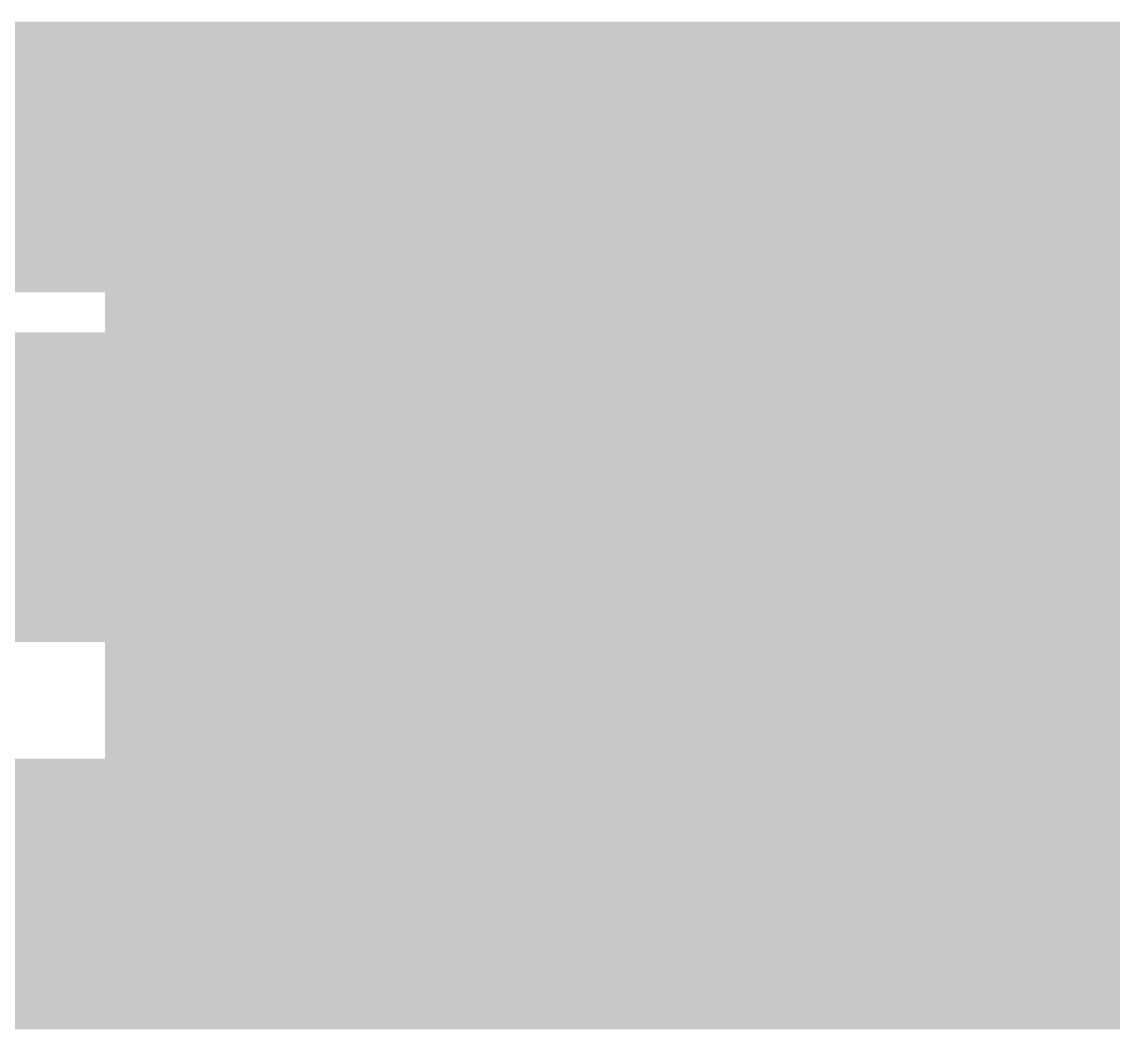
# Model space of a CAD drawing. Extents: x 0.1 to 11.6, y 0.3 to 16.2.
# Drawn here: x 7.36311 to 7.41002, y 9.19835 to 9.24165 of the extents above; entities that cross this region are included whole.
import ezdxf

# ---------------------------------------------------------------- set-up
doc = ezdxf.new("R2010")
doc.units = 0
doc.header["$MEASUREMENT"] = 0

msp = doc.modelspace()

# ---------------------------------------------------------------- linework, layer by layer
at = {"color": 0}
for points, const_width in [([(7.47168, 9.23665), (7.40001, 9.23665), (7.39833, 9.23665), (7.39665, 9.23665), (7.33333, 9.23665), (7.33333, 9.23503), (7.33333, 9.23335), (7.33333, 9.22999), (7.33333, 9.22835), (7.33333, 9.22499), (7.33333, 9.22331), (7.39665, 9.22331)], 0.01), ([(7.33333, 9.23665), (7.39665, 9.23665), (7.39833, 9.23665), (7.40001, 9.23665)], 0.01), ([(7.37169, 9.22168), (7.37169, 9.22499), (7.37169, 9.22999), (7.37169, 9.23167), (7.37169, 9.23335), (7.37001, 9.23167), (7.37001, 9.22999), (7.37001, 9.22499), (7.37001, 9.22)], 0.006667), ([(7.37332, 9.20665), (7.37332, 9.20833), (7.37332, 9.21164), (7.37332, 9.215), (7.37332, 9.22), (7.37332, 9.22499), (7.37332, 9.22999), (7.37332, 9.23167), (7.37332, 9.23335), (7.375, 9.23167), (7.375, 9.22999), (7.375, 9.22499), (7.375, 9.22168)], 0.006667), ([(7.37999, 9.22168), (7.37999, 9.22499), (7.37999, 9.22999), (7.37999, 9.23167), (7.37831, 9.23335), (7.37831, 9.23167), (7.37831, 9.22999), (7.37831, 9.22499), (7.37831, 9.22), (7.37831, 9.215), (7.37668, 9.21164), (7.37668, 9.20833), (7.37668, 9.20665), (7.37668, 9.20833), (7.37668, 9.21164), (7.37668, 9.215), (7.37668, 9.21832)], 0.006667), ([(7.38336, 9.20665), (7.38336, 9.20833), (7.38336, 9.21164), (7.38167, 9.215), (7.38167, 9.22), (7.38167, 9.22499), (7.38167, 9.22999), (7.38167, 9.23167), (7.38167, 9.23335), (7.37999, 9.23167), (7.37999, 9.22999), (7.37999, 9.22499), (7.37999, 9.22), (7.37999, 9.215), (7.37999, 9.21164), (7.37999, 9.20833), (7.37831, 9.20665), (7.37831, 9.20833), (7.37831, 9.21164), (7.37831, 9.215), (7.37831, 9.22), (7.37831, 9.22499), (7.37668, 9.22999), (7.37668, 9.23167), (7.37668, 9.23335)], 0.006667), ([(7.38336, 9.20665), (7.38167, 9.20665), (7.38336, 9.20833), (7.38336, 9.21164), (7.38336, 9.215), (7.38336, 9.22), (7.38336, 9.22499), (7.38336, 9.22999), (7.38336, 9.23167), (7.38499, 9.23335), (7.38499, 9.23167), (7.38499, 9.22999), (7.38499, 9.22499), (7.38499, 9.22), (7.38499, 9.215), (7.38499, 9.21164), (7.38667, 9.20833), (7.38667, 9.20665)], 0.006667), ([(7.37999, 9.21832), (7.37999, 9.215), (7.37999, 9.21164), (7.37999, 9.20833), (7.37999, 9.20665), (7.37999, 9.20833), (7.37999, 9.21164), (7.38167, 9.215), (7.38167, 9.22), (7.38167, 9.22499), (7.38167, 9.22999), (7.38167, 9.23167), (7.38167, 9.23335), (7.38336, 9.23167), (7.38336, 9.22999), (7.38336, 9.22499), (7.38336, 9.22168)], 0.006667), ([(7.39165, 9.21832), (7.39165, 9.215), (7.39165, 9.21164), (7.39165, 9.20833), (7.39165, 9.20665), (7.39333, 9.20833), (7.39333, 9.21164), (7.39333, 9.215), (7.39333, 9.22), (7.39333, 9.22499), (7.39333, 9.22999), (7.39333, 9.23167), (7.39501, 9.23335), (7.39501, 9.23167), (7.39501, 9.22999), (7.39501, 9.22499), (7.39501, 9.22168)], 0.006667), ([(7.41336, 9.215), (7.41168, 9.22), (7.41168, 9.22499), (7.41168, 9.22999), (7.41168, 9.23167), (7.41168, 9.23335), (7.41168, 9.23167), (7.41168, 9.22999), (7.41, 9.22499), (7.41, 9.22), (7.41, 9.215), (7.41, 9.21164), (7.41, 9.20833), (7.41, 9.20665), (7.40831, 9.20833), (7.40831, 9.21164), (7.40831, 9.215), (7.40831, 9.22), (7.40831, 9.22499), (7.40831, 9.22999), (7.40831, 9.23167), (7.40668, 9.23335), (7.40668, 9.23167), (7.40668, 9.22999), (7.40668, 9.22499), (7.40668, 9.22), (7.40668, 9.215), (7.40668, 9.21164), (7.405, 9.20833), (7.405, 9.20665), (7.405, 9.20833), (7.405, 9.21164), (7.405, 9.215), (7.405, 9.22), (7.40332, 9.22499), (7.40332, 9.22999), (7.40332, 9.23167), (7.40332, 9.23335), (7.40332, 9.23167), (7.40332, 9.22999), (7.40332, 9.22499), (7.40169, 9.22), (7.40169, 9.215), (7.40169, 9.21164), (7.40169, 9.20833), (7.40169, 9.20665), (7.40169, 9.20833), (7.40001, 9.21164), (7.40001, 9.215), (7.40001, 9.22), (7.40001, 9.22499), (7.40001, 9.22999), (7.40001, 9.23167), (7.40001, 9.23335), (7.39833, 9.23167), (7.39833, 9.22999), (7.39833, 9.22499), (7.39833, 9.22), (7.39833, 9.215), (7.39833, 9.21164), (7.39833, 9.20833), (7.39665, 9.20665), (7.39665, 9.20833), (7.39665, 9.21164), (7.39665, 9.215), (7.39665, 9.21832)], 0.006667), ([(7.40001, 9.21832), (7.40001, 9.215), (7.40001, 9.21164), (7.40001, 9.20833), (7.40001, 9.20665), (7.40001, 9.20833), (7.40169, 9.21164), (7.40169, 9.215), (7.40169, 9.22), (7.40169, 9.22499), (7.40169, 9.22999), (7.40169, 9.23167), (7.40332, 9.23335), (7.40332, 9.23167), (7.40332, 9.22999), (7.40332, 9.22499), (7.40332, 9.22), (7.40332, 9.215), (7.40332, 9.21164), (7.405, 9.20833), (7.405, 9.20665), (7.405, 9.20833), (7.405, 9.21164), (7.405, 9.215), (7.405, 9.22), (7.405, 9.22499), (7.40668, 9.22999), (7.40668, 9.23167), (7.40668, 9.23335), (7.40668, 9.23167), (7.40668, 9.22999), (7.40668, 9.22499), (7.40831, 9.22), (7.40831, 9.215), (7.40831, 9.21164), (7.40831, 9.20833), (7.40831, 9.20665), (7.40831, 9.20833), (7.40831, 9.21164), (7.41, 9.215), (7.41, 9.22), (7.41, 9.22499), (7.41, 9.22999), (7.41, 9.23167), (7.41, 9.23335), (7.41168, 9.23167), (7.41168, 9.22999), (7.41168, 9.22499), (7.41168, 9.22), (7.41168, 9.215), (7.41168, 9.21164), (7.41168, 9.20833), (7.41336, 9.20665)], 0.006667), ([(7.40001, 9.23665), (7.40001, 9.23503)], 0.006667), ([(7.39833, 9.23503), (7.33501, 9.23503)], 0.006667), ([(7.33501, 9.23503), (7.39833, 9.23503), (7.40001, 9.23503)], 0.006667), ([(7.40001, 9.23503), (7.39833, 9.23503)], 0.006667), ([(7.40001, 9.23503), (7.40169, 9.23503)], 0.006667), ([(7.48167, 9.23503), (7.40001, 9.23503)], 0.006667), ([(7.37169, 9.23335), (7.33501, 9.23335)], 0.006667), ([(7.375, 9.20665), (7.37332, 9.20665), (7.375, 9.20833), (7.375, 9.21164), (7.375, 9.215), (7.375, 9.22), (7.375, 9.22499), (7.375, 9.22999), (7.37668, 9.23167), (7.37668, 9.23335), (7.37668, 9.23167), (7.37668, 9.22999), (7.37668, 9.22499), (7.37668, 9.22), (7.37668, 9.215), (7.37831, 9.21164), (7.37831, 9.20833), (7.37831, 9.20665)], 0.006667), ([(7.37668, 9.22168), (7.375, 9.22499), (7.375, 9.22999), (7.375, 9.23167), (7.375, 9.23335), (7.375, 9.23167), (7.375, 9.22999), (7.375, 9.22499), (7.37332, 9.22), (7.37332, 9.215), (7.37332, 9.21164), (7.37332, 9.20833), (7.37332, 9.20665), (7.37332, 9.20833), (7.37169, 9.21164), (7.37169, 9.215), (7.37169, 9.21832)], 0.006667), ([(7.37332, 9.23335), (7.37332, 9.23167), (7.37169, 9.22999)], 0.006667), ([(7.37332, 9.22999), (7.37169, 9.23167), (7.37169, 9.23335)], 0.006667), ([(7.37332, 9.23335), (7.37169, 9.23335)], 0.006667), ([(7.37668, 9.23167), (7.37668, 9.22999), (7.37668, 9.22499), (7.37668, 9.22), (7.375, 9.215), (7.375, 9.21164), (7.375, 9.20833), (7.375, 9.20665), (7.375, 9.20833), (7.375, 9.21164), (7.375, 9.215), (7.37332, 9.22), (7.37332, 9.22499), (7.37332, 9.22999), (7.37332, 9.23167), (7.37332, 9.23335)], 0.006667), ([(7.375, 9.23335), (7.37332, 9.23335)], 0.006667), ([(7.375, 9.22999), (7.37332, 9.23167), (7.37332, 9.23335)], 0.006667), ([(7.375, 9.21832), (7.375, 9.215), (7.375, 9.21164), (7.37668, 9.20833), (7.37668, 9.20665), (7.37668, 9.20833), (7.37668, 9.21164), (7.37668, 9.215), (7.37668, 9.22), (7.37668, 9.22499), (7.37831, 9.22999), (7.37831, 9.23167), (7.37831, 9.23335), (7.37831, 9.23167), (7.37831, 9.22999), (7.37831, 9.22499), (7.37831, 9.22168)], 0.006667), ([(7.37668, 9.22999), (7.37668, 9.23167), (7.375, 9.23335)], 0.006667), ([(7.37668, 9.23335), (7.375, 9.23167), (7.375, 9.22999)], 0.006667), ([(7.37831, 9.23335), (7.37668, 9.23167), (7.37668, 9.22999)], 0.006667), ([(7.37668, 9.23335), (7.37831, 9.23335)], 0.006667), ([(7.37831, 9.22999), (7.37831, 9.23167), (7.37668, 9.23335)], 0.006667), ([(7.37999, 9.22999), (7.37999, 9.23167), (7.37831, 9.23335)], 0.006667), ([(7.37831, 9.23335), (7.37999, 9.23335)], 0.006667), ([(7.37999, 9.23335), (7.37999, 9.23167), (7.37831, 9.22999)], 0.006667), ([(7.38336, 9.22168), (7.38336, 9.22499), (7.38336, 9.22999), (7.38336, 9.23167), (7.38336, 9.23335), (7.38336, 9.23167), (7.38336, 9.22999), (7.38167, 9.22499), (7.38167, 9.22), (7.38167, 9.215), (7.38167, 9.21164), (7.38167, 9.20833), (7.38167, 9.20665), (7.37999, 9.20833), (7.37999, 9.21164), (7.37999, 9.215), (7.37999, 9.21832)], 0.006667), ([(7.37999, 9.23335), (7.37999, 9.23167), (7.37999, 9.22999), (7.38167, 9.22499), (7.38167, 9.22), (7.38167, 9.215), (7.38167, 9.21164), (7.38167, 9.20833), (7.38167, 9.20665)], 0.006667), ([(7.38167, 9.23335), (7.38167, 9.23167), (7.37999, 9.22999)], 0.006667), ([(7.38167, 9.23335), (7.37999, 9.23335)], 0.006667), ([(7.38336, 9.23335), (7.38167, 9.23335)], 0.006667), ([(7.38336, 9.22999), (7.38167, 9.23167), (7.38167, 9.23335)], 0.006667), ([(7.38336, 9.21832), (7.38336, 9.215), (7.38336, 9.21164), (7.38336, 9.20833), (7.38499, 9.20665), (7.38499, 9.20833), (7.38499, 9.21164), (7.38499, 9.215), (7.38499, 9.22), (7.38499, 9.22499), (7.38499, 9.22999), (7.38667, 9.23167), (7.38667, 9.23335), (7.38667, 9.23167), (7.38667, 9.22999), (7.38667, 9.22499), (7.38667, 9.22168)], 0.006667), ([(7.38835, 9.22168), (7.38835, 9.22499), (7.38835, 9.22999), (7.38667, 9.23167), (7.38667, 9.23335), (7.38667, 9.23167), (7.38667, 9.22999), (7.38667, 9.22499), (7.38667, 9.22), (7.38667, 9.215), (7.38499, 9.21164), (7.38499, 9.20833), (7.38499, 9.20665), (7.38499, 9.20833), (7.38499, 9.21164), (7.38499, 9.215), (7.38336, 9.21832)], 0.006667), ([(7.38667, 9.20665), (7.38667, 9.20833), (7.38667, 9.21164), (7.38667, 9.215), (7.38667, 9.22), (7.38667, 9.22499), (7.38499, 9.22999), (7.38499, 9.23167), (7.38499, 9.23335), (7.38499, 9.23167), (7.38499, 9.22999), (7.38499, 9.22499), (7.38336, 9.22), (7.38336, 9.215), (7.38336, 9.21164), (7.38336, 9.20833)], 0.006667), ([(7.38499, 9.22999), (7.38336, 9.23167), (7.38336, 9.23335)], 0.006667), ([(7.38336, 9.23335), (7.38336, 9.23167), (7.38336, 9.22999)], 0.006667), ([(7.38667, 9.23335), (7.38499, 9.23167), (7.38499, 9.22999)], 0.006667), ([(7.38499, 9.23335), (7.38667, 9.23335)], 0.006667), ([(7.38667, 9.22999), (7.38667, 9.23167), (7.38499, 9.23335)], 0.006667), ([(7.38667, 9.21832), (7.38835, 9.215), (7.38835, 9.21164), (7.38835, 9.20833), (7.38835, 9.20665), (7.38835, 9.20833), (7.38835, 9.21164), (7.38835, 9.215), (7.38997, 9.22), (7.38997, 9.22499), (7.38997, 9.22999), (7.38997, 9.23167), (7.38997, 9.23335), (7.38997, 9.23167), (7.39165, 9.22999), (7.39165, 9.22499), (7.39165, 9.22168)], 0.006667), ([(7.38667, 9.20665), (7.38667, 9.20833), (7.38667, 9.21164), (7.38667, 9.215), (7.38667, 9.22), (7.38835, 9.22499), (7.38835, 9.22999), (7.38835, 9.23167), (7.38835, 9.23335), (7.38835, 9.23167), (7.38835, 9.22999), (7.38835, 9.22499), (7.38997, 9.22), (7.38997, 9.215), (7.38997, 9.21164), (7.38997, 9.20833), (7.38997, 9.20665), (7.38997, 9.20833), (7.39165, 9.21164), (7.39165, 9.215), (7.39165, 9.22), (7.39165, 9.22499), (7.39165, 9.22999), (7.39165, 9.23167)], 0.006667), ([(7.38835, 9.22999), (7.38835, 9.23167), (7.38667, 9.23335)], 0.006667), ([(7.38667, 9.23335), (7.38835, 9.23335)], 0.006667), ([(7.38835, 9.23335), (7.38667, 9.23167), (7.38667, 9.22999)], 0.006667), ([(7.39165, 9.22168), (7.39165, 9.22499), (7.39165, 9.22999), (7.39165, 9.23167), (7.39165, 9.23335), (7.39165, 9.23167), (7.38997, 9.23167), (7.38997, 9.22999), (7.38997, 9.22499), (7.38997, 9.22), (7.38997, 9.215), (7.38997, 9.21164), (7.38997, 9.20833), (7.38835, 9.20665), (7.38835, 9.20833), (7.38835, 9.21164), (7.38835, 9.215), (7.38835, 9.21832)], 0.006667), ([(7.39501, 9.20665), (7.39501, 9.20833), (7.39501, 9.21164), (7.39501, 9.215), (7.39501, 9.22), (7.39333, 9.22499), (7.39333, 9.22999), (7.39333, 9.23167), (7.39333, 9.23335), (7.39333, 9.23167), (7.39333, 9.22999), (7.39165, 9.22499), (7.39165, 9.22), (7.39165, 9.215), (7.39165, 9.21164), (7.39165, 9.20833), (7.39165, 9.20665), (7.39165, 9.20833), (7.38997, 9.20833), (7.38997, 9.21164), (7.38997, 9.215), (7.38997, 9.22), (7.38997, 9.22499), (7.38997, 9.22999), (7.38997, 9.23167), (7.38835, 9.23335)], 0.006667), ([(7.38997, 9.23335), (7.38997, 9.23167), (7.38835, 9.22999)], 0.006667), ([(7.38835, 9.23335), (7.38997, 9.23335)], 0.006667), ([(7.38997, 9.22999), (7.38997, 9.23167), (7.38835, 9.23335)], 0.006667), ([(7.39165, 9.23335), (7.38997, 9.23335)], 0.006667), ([(7.39165, 9.23335), (7.39165, 9.23167), (7.38997, 9.22999)], 0.006667), ([(7.39665, 9.22168), (7.39665, 9.22499), (7.39501, 9.22999), (7.39501, 9.23167), (7.39501, 9.23335), (7.39501, 9.23167), (7.39501, 9.22999), (7.39501, 9.22499), (7.39501, 9.22), (7.39333, 9.215), (7.39333, 9.21164), (7.39333, 9.20833), (7.39333, 9.20665), (7.39333, 9.20833), (7.39333, 9.21164), (7.39165, 9.215), (7.39165, 9.21832)], 0.006667), ([(7.39165, 9.23335), (7.39333, 9.23167), (7.39333, 9.22999), (7.39333, 9.22499), (7.39333, 9.22), (7.39333, 9.215), (7.39333, 9.21164), (7.39333, 9.20833), (7.39501, 9.20665)], 0.006667), ([(7.39333, 9.22999), (7.39165, 9.23167), (7.39165, 9.23335)], 0.006667), ([(7.39333, 9.23335), (7.39165, 9.23335)], 0.006667), ([(7.39501, 9.23335), (7.39333, 9.23167), (7.39333, 9.22999)], 0.006667), ([(7.39501, 9.22999), (7.39333, 9.23167), (7.39333, 9.23335)], 0.006667), ([(7.39501, 9.21832), (7.39501, 9.215), (7.39665, 9.21164), (7.39665, 9.20833), (7.39665, 9.20665), (7.39665, 9.20833), (7.39665, 9.21164), (7.39665, 9.215), (7.39665, 9.22), (7.39833, 9.22499), (7.39833, 9.22999), (7.39833, 9.23167), (7.39833, 9.23335), (7.39833, 9.23167), (7.39833, 9.22999), (7.40001, 9.22499), (7.40001, 9.22168)], 0.006667), ([(7.39665, 9.22999), (7.39665, 9.23167), (7.39501, 9.23335)], 0.006667), ([(7.39501, 9.23335), (7.39665, 9.23335)], 0.006667), ([(7.39665, 9.23335), (7.39501, 9.23167), (7.39501, 9.22999)], 0.006667), ([(7.40169, 9.23167), (7.40001, 9.22999), (7.40001, 9.22499), (7.40001, 9.22), (7.40001, 9.215), (7.40001, 9.21164), (7.40001, 9.20833), (7.40001, 9.20665), (7.39833, 9.20833), (7.39833, 9.21164), (7.39833, 9.215), (7.39833, 9.22), (7.39833, 9.22499), (7.39833, 9.22999), (7.39833, 9.23167), (7.39665, 9.23335)], 0.006667), ([(7.39665, 9.23335), (7.39665, 9.23167), (7.39665, 9.22999), (7.39665, 9.22499), (7.39665, 9.22), (7.39833, 9.215), (7.39833, 9.21164), (7.39833, 9.20833), (7.39833, 9.20665)], 0.006667), ([(7.39833, 9.23335), (7.39833, 9.23167), (7.39665, 9.22999)], 0.006667), ([(7.39665, 9.23335), (7.39833, 9.23335)], 0.006667), ([(7.39833, 9.22999), (7.39833, 9.23167), (7.39665, 9.23335)], 0.006667), ([(7.40001, 9.23335), (7.39833, 9.23335)], 0.006667), ([(7.40001, 9.23335), (7.40001, 9.23167), (7.39833, 9.22999)], 0.006667), ([(7.40001, 9.23335), (7.40001, 9.23167), (7.40169, 9.22999), (7.40169, 9.22499), (7.40169, 9.22), (7.40169, 9.215), (7.40169, 9.21164), (7.40169, 9.20833), (7.40332, 9.20665), (7.40332, 9.20833), (7.40332, 9.21164), (7.40332, 9.215), (7.40332, 9.22), (7.40332, 9.22499), (7.40332, 9.22999), (7.405, 9.23167), (7.405, 9.23335), (7.405, 9.23167), (7.405, 9.22999), (7.405, 9.22499), (7.405, 9.22), (7.405, 9.215), (7.40668, 9.21164), (7.40668, 9.20833), (7.40668, 9.20665), (7.40668, 9.20833), (7.40668, 9.21164), (7.40668, 9.215), (7.40831, 9.22), (7.40831, 9.22499), (7.40831, 9.22999), (7.40831, 9.23167), (7.40831, 9.23335), (7.40831, 9.23167), (7.40831, 9.22999), (7.41, 9.22499), (7.41, 9.22), (7.41, 9.215), (7.41, 9.21164), (7.41, 9.20833), (7.41, 9.20665)], 0.006667), ([(7.40169, 9.23335), (7.40169, 9.23167), (7.40001, 9.22999)], 0.006667), ([(7.40169, 9.22999), (7.40001, 9.23167), (7.40001, 9.23335)], 0.006667), ([(7.40169, 9.23335), (7.40001, 9.23335)], 0.006667), ([(7.405, 9.23167), (7.405, 9.22999), (7.405, 9.22499), (7.405, 9.22), (7.40332, 9.215), (7.40332, 9.21164), (7.40332, 9.20833), (7.40332, 9.20665), (7.40332, 9.20833), (7.40332, 9.21164), (7.40332, 9.215), (7.40169, 9.22), (7.40169, 9.22499), (7.40169, 9.22999), (7.40169, 9.23167), (7.40169, 9.23335)], 0.006667), ([(7.40332, 9.22999), (7.40169, 9.23167), (7.40169, 9.23335)], 0.006667), ([(7.405, 9.22999), (7.405, 9.23167), (7.40332, 9.23335)], 0.006667), ([(7.40332, 9.23335), (7.405, 9.23335)], 0.006667), ([(7.405, 9.23335), (7.40332, 9.23167), (7.40332, 9.22999)], 0.006667), ([(7.40668, 9.20665), (7.40668, 9.20833), (7.40668, 9.21164), (7.40668, 9.215), (7.40668, 9.22), (7.40668, 9.22499), (7.40668, 9.22999), (7.405, 9.23167), (7.405, 9.23335)], 0.006667), ([(7.40668, 9.23335), (7.405, 9.23167), (7.405, 9.22999)], 0.006667), ([(7.405, 9.23335), (7.40668, 9.23335)], 0.006667), ([(7.40668, 9.22999), (7.40668, 9.23167), (7.405, 9.23335)], 0.006667), ([(7.40831, 9.22999), (7.40831, 9.23167), (7.40668, 9.23335)], 0.006667), ([(7.40668, 9.23335), (7.40831, 9.23335)], 0.006667), ([(7.40831, 9.23335), (7.40831, 9.23167), (7.40668, 9.22999)], 0.006667), ([(7.41, 9.23335), (7.41, 9.23167), (7.40831, 9.22999)], 0.006667), ([(7.41, 9.23335), (7.40831, 9.23335)], 0.006667), ([(7.41168, 9.20665), (7.41168, 9.20833), (7.41168, 9.21164), (7.41, 9.215), (7.41, 9.22), (7.41, 9.22499), (7.41, 9.22999), (7.41, 9.23167), (7.41, 9.23335)], 0.006667), ([(7.41168, 9.23335), (7.41, 9.23335)], 0.006667), ([(7.41168, 9.22999), (7.41, 9.23167), (7.41, 9.23335)], 0.006667), ([(7.41336, 9.22999), (7.41168, 9.23167), (7.41168, 9.23335)], 0.006667), ([(7.41336, 9.23335), (7.41168, 9.23167), (7.41168, 9.22999)], 0.006667), ([(7.37332, 9.23167), (7.37169, 9.22999), (7.37169, 9.22499), (7.37169, 9.22), (7.37169, 9.215), (7.37169, 9.21164), (7.37169, 9.20833), (7.37169, 9.20665), (7.37001, 9.20833), (7.37001, 9.21164), (7.37001, 9.215), (7.37001, 9.22)], 0.006667), ([(7.37831, 9.20665), (7.37831, 9.20833), (7.37831, 9.21164), (7.37831, 9.215), (7.37999, 9.22), (7.37999, 9.22499), (7.37999, 9.22999), (7.37999, 9.23167)], 0.006667), ([(7.38835, 9.23167), (7.38835, 9.22999), (7.38835, 9.22499), (7.38835, 9.22), (7.38835, 9.215), (7.38835, 9.21164), (7.38667, 9.20833)], 0.006667), ([(7.39665, 9.23167), (7.39665, 9.22999), (7.39665, 9.22499), (7.39665, 9.22), (7.39665, 9.215), (7.39501, 9.21164), (7.39501, 9.20833)], 0.006667), ([(7.39501, 9.20665), (7.39501, 9.20833), (7.39501, 9.21164), (7.39501, 9.215), (7.39501, 9.22), (7.39501, 9.22499), (7.39665, 9.22999), (7.39665, 9.23167)], 0.006667), ([(7.40001, 9.20665), (7.39833, 9.20665), (7.39833, 9.20833), (7.39833, 9.21164), (7.40001, 9.215), (7.40001, 9.22), (7.40001, 9.22499), (7.40001, 9.22999), (7.40001, 9.23167)], 0.006667), ([(7.41168, 9.20665), (7.41, 9.20665), (7.41168, 9.20833), (7.41168, 9.21164), (7.41168, 9.215), (7.41168, 9.22), (7.41168, 9.22499), (7.41168, 9.22999), (7.41168, 9.23167)], 0.006667), ([(7.41, 9.23167), (7.40831, 9.22999), (7.40831, 9.22499), (7.40831, 9.22), (7.40831, 9.215), (7.40831, 9.21164), (7.40831, 9.20833)], 0.006667), ([(7.41336, 9.23167), (7.41336, 9.22999), (7.41336, 9.22499), (7.41168, 9.22), (7.41168, 9.215), (7.41168, 9.21164), (7.41168, 9.20833)], 0.006667), ([(7.37332, 9.22999), (7.37169, 9.22999)], 0.006667), ([(7.37332, 9.22168), (7.37332, 9.22331), (7.37332, 9.22667), (7.37332, 9.22835), (7.37332, 9.22999)], 0.006667), ([(7.375, 9.22999), (7.375, 9.22835), (7.37332, 9.22667), (7.37332, 9.22331), (7.37332, 9.22), (7.37332, 9.21669), (7.37332, 9.21332), (7.37332, 9.21164), (7.37332, 9.21001)], 0.006667), ([(7.37668, 9.21001), (7.37668, 9.21164), (7.37668, 9.21332), (7.375, 9.21669), (7.375, 9.22), (7.375, 9.22331), (7.375, 9.22667), (7.375, 9.22835), (7.375, 9.22999)], 0.006667), ([(7.37668, 9.22168), (7.37668, 9.22331), (7.37668, 9.22667), (7.37668, 9.22835), (7.37668, 9.22999)], 0.006667), ([(7.37668, 9.22999), (7.37831, 9.22999)], 0.006667), ([(7.37831, 9.22999), (7.37831, 9.22835), (7.37831, 9.22667), (7.37831, 9.22331), (7.37831, 9.22), (7.37668, 9.21669), (7.37668, 9.21332), (7.37668, 9.21164), (7.37668, 9.21001)], 0.006667), ([(7.37999, 9.21001), (7.37999, 9.21164), (7.37999, 9.21332), (7.37999, 9.21669), (7.37999, 9.22), (7.37999, 9.22331), (7.37831, 9.22667), (7.37831, 9.22835), (7.37831, 9.22999)], 0.006667), ([(7.38167, 9.22168), (7.38167, 9.22331), (7.38167, 9.22667), (7.38167, 9.22835), (7.37999, 9.22999)], 0.006667), ([(7.37999, 9.22999), (7.38167, 9.22999)], 0.006667), ([(7.38336, 9.22999), (7.38167, 9.22835), (7.38167, 9.22667), (7.38167, 9.22331), (7.38167, 9.22), (7.38167, 9.21669), (7.38167, 9.21332), (7.38167, 9.21164), (7.37999, 9.21001)], 0.006667), ([(7.38499, 9.21001), (7.38499, 9.21164), (7.38499, 9.21332), (7.38336, 9.21669), (7.38336, 9.22), (7.38336, 9.22331), (7.38336, 9.22667), (7.38336, 9.22835), (7.38336, 9.22999)], 0.006667), ([(7.38499, 9.22168), (7.38499, 9.22331), (7.38499, 9.22667), (7.38499, 9.22835), (7.38499, 9.22999)], 0.006667), ([(7.38499, 9.22999), (7.38667, 9.22999)], 0.006667), ([(7.38667, 9.22999), (7.38667, 9.22835), (7.38667, 9.22667), (7.38667, 9.22331), (7.38499, 9.22), (7.38499, 9.21669), (7.38499, 9.21332), (7.38499, 9.21164), (7.38499, 9.21001)], 0.006667), ([(7.38835, 9.21001), (7.38835, 9.21164), (7.38835, 9.21332), (7.38835, 9.21669), (7.38835, 9.22), (7.38667, 9.22331), (7.38667, 9.22667), (7.38667, 9.22835), (7.38667, 9.22999)], 0.006667), ([(7.38997, 9.22168), (7.38997, 9.22331), (7.38997, 9.22667), (7.38835, 9.22835), (7.38835, 9.22999)], 0.006667), ([(7.38835, 9.22999), (7.38997, 9.22999)], 0.006667), ([(7.38997, 9.22999), (7.38997, 9.22835), (7.38997, 9.22667), (7.38997, 9.22331), (7.38997, 9.22), (7.38997, 9.21669), (7.38997, 9.21332), (7.38835, 9.21164), (7.38835, 9.21001)], 0.006667), ([(7.39333, 9.21001), (7.39333, 9.21164), (7.39165, 9.21332), (7.39165, 9.21669), (7.39165, 9.22), (7.39165, 9.22331), (7.39165, 9.22667), (7.39165, 9.22835), (7.38997, 9.22999)], 0.006667), ([(7.39333, 9.22168), (7.39333, 9.22331), (7.39333, 9.22667), (7.39333, 9.22835), (7.39333, 9.22999)], 0.006667), ([(7.39333, 9.22999), (7.39501, 9.22999)], 0.006667), ([(7.39501, 9.22999), (7.39501, 9.22835), (7.39501, 9.22667), (7.39333, 9.22331), (7.39333, 9.22), (7.39333, 9.21669), (7.39333, 9.21332), (7.39333, 9.21164), (7.39333, 9.21001)], 0.006667), ([(7.39665, 9.21001), (7.39665, 9.21164), (7.39665, 9.21332), (7.39665, 9.21669), (7.39665, 9.22), (7.39501, 9.22331), (7.39501, 9.22667), (7.39501, 9.22835), (7.39501, 9.22999)], 0.006667), ([(7.39833, 9.22168), (7.39833, 9.22331), (7.39665, 9.22667), (7.39665, 9.22835), (7.39665, 9.22999)], 0.006667), ([(7.39665, 9.22999), (7.39833, 9.22999)], 0.006667), ([(7.39833, 9.22999), (7.39833, 9.22835), (7.39833, 9.22667), (7.39833, 9.22331), (7.39833, 9.22), (7.39833, 9.21669), (7.39665, 9.21332), (7.39665, 9.21164), (7.39665, 9.21001)], 0.006667), ([(7.40169, 9.21001), (7.40001, 9.21164), (7.40001, 9.21332), (7.40001, 9.21669), (7.40001, 9.22), (7.40001, 9.22331), (7.40001, 9.22667), (7.39833, 9.22835), (7.39833, 9.22999)], 0.006667), ([(7.40332, 9.21001), (7.40332, 9.21164), (7.40169, 9.21332), (7.40169, 9.21669), (7.40169, 9.22), (7.40169, 9.22331), (7.40169, 9.22667), (7.40169, 9.22835), (7.40169, 9.22999)], 0.006667), ([(7.40169, 9.22999), (7.40332, 9.22999)], 0.006667), ([(7.40332, 9.22999), (7.40332, 9.22835), (7.40169, 9.22667), (7.40169, 9.22331), (7.40169, 9.22), (7.40169, 9.21669), (7.40169, 9.21332), (7.40169, 9.21164), (7.40169, 9.21001)], 0.006667), ([(7.405, 9.21001), (7.405, 9.21164), (7.405, 9.21332), (7.405, 9.21669), (7.40332, 9.22), (7.40332, 9.22331), (7.40332, 9.22667), (7.40332, 9.22835), (7.40332, 9.22999)], 0.006667), ([(7.40668, 9.21001), (7.40668, 9.21164), (7.40668, 9.21332), (7.40668, 9.21669), (7.40668, 9.22), (7.405, 9.22331), (7.405, 9.22667), (7.405, 9.22835), (7.405, 9.22999)], 0.006667), ([(7.405, 9.22999), (7.40668, 9.22999)], 0.006667), ([(7.40668, 9.22999), (7.40668, 9.22835), (7.40668, 9.22667), (7.40668, 9.22331), (7.40668, 9.22), (7.405, 9.21669), (7.405, 9.21332), (7.405, 9.21164), (7.405, 9.21001)], 0.006667), ([(7.40831, 9.21001), (7.40831, 9.21164), (7.40831, 9.21332), (7.40831, 9.21669), (7.40831, 9.22), (7.40831, 9.22331), (7.40831, 9.22667), (7.40668, 9.22835), (7.40668, 9.22999)], 0.006667), ([(7.41168, 9.21001), (7.41, 9.21164), (7.41, 9.21332), (7.41, 9.21669), (7.41, 9.22), (7.41, 9.22331), (7.41, 9.22667), (7.41, 9.22835), (7.40831, 9.22999)], 0.006667), ([(7.40831, 9.22999), (7.41, 9.22999)], 0.006667), ([(7.41168, 9.22999), (7.41, 9.22835), (7.41, 9.22667), (7.41, 9.22331), (7.41, 9.22), (7.41, 9.21669), (7.41, 9.21332), (7.41, 9.21164), (7.40831, 9.21001)], 0.006667), ([(7.41336, 9.21001), (7.41336, 9.21164), (7.41336, 9.21332), (7.41168, 9.21669), (7.41168, 9.22), (7.41168, 9.22331), (7.41168, 9.22667), (7.41168, 9.22835), (7.41168, 9.22999)], 0.006667), ([(7.39333, 9.22331), (7.39333, 9.22168), (7.39501, 9.22), (7.39501, 9.22168), (7.39501, 9.22331)], 0.01), ([(7.37169, 9.22835), (7.37169, 9.22667), (7.37169, 9.22331), (7.37169, 9.22)], 0.006667), ([(7.37668, 9.22835), (7.37668, 9.22667), (7.375, 9.22331), (7.375, 9.22), (7.375, 9.21669), (7.375, 9.21332), (7.375, 9.21164), (7.375, 9.21001)], 0.006667), ([(7.37999, 9.22835), (7.37999, 9.22667), (7.37999, 9.22331), (7.37999, 9.22), (7.37999, 9.21669), (7.37831, 9.21332), (7.37831, 9.21164), (7.37831, 9.21001)], 0.006667), ([(7.38499, 9.22835), (7.38499, 9.22667), (7.38336, 9.22331), (7.38336, 9.22), (7.38336, 9.21669), (7.38336, 9.21332), (7.38336, 9.21164), (7.38336, 9.21001)], 0.006667), ([(7.38835, 9.22835), (7.38835, 9.22667), (7.38835, 9.22331), (7.38835, 9.22), (7.38667, 9.21669), (7.38667, 9.21332), (7.38667, 9.21164), (7.38667, 9.21001)], 0.006667), ([(7.39333, 9.22835), (7.39165, 9.22667), (7.39165, 9.22331), (7.39165, 9.22), (7.39165, 9.21669), (7.39165, 9.21332), (7.39165, 9.21164), (7.38997, 9.21001)], 0.006667), ([(7.39665, 9.22835), (7.39665, 9.22667), (7.39665, 9.22331), (7.39665, 9.22), (7.39501, 9.21669), (7.39501, 9.21332), (7.39501, 9.21164), (7.39501, 9.21001)], 0.006667), ([(7.40001, 9.22835), (7.40001, 9.22667), (7.40001, 9.22331), (7.40001, 9.22), (7.40001, 9.21669), (7.40001, 9.21332), (7.39833, 9.21164), (7.39833, 9.21001)], 0.006667), ([(7.405, 9.22835), (7.405, 9.22667), (7.405, 9.22331), (7.40332, 9.22), (7.40332, 9.21669), (7.40332, 9.21332), (7.40332, 9.21164), (7.40332, 9.21001)], 0.006667), ([(7.40831, 9.22835), (7.40831, 9.22667), (7.40831, 9.22331), (7.40831, 9.22), (7.40831, 9.21669), (7.40668, 9.21332), (7.40668, 9.21164), (7.40668, 9.21001)], 0.006667), ([(7.41336, 9.22835), (7.41336, 9.22667), (7.41168, 9.22331), (7.41168, 9.22), (7.41168, 9.21669), (7.41168, 9.21332), (7.41168, 9.21164), (7.41168, 9.21001)], 0.006667), ([(7.39665, 9.22), (7.39665, 9.22168), (7.39665, 9.22331), (7.39833, 9.22331), (7.39833, 9.22168), (7.40001, 9.22168), (7.39833, 9.22), (7.39665, 9.22), (7.33333, 9.22), (7.33333, 9.21669), (7.33333, 9.21332), (7.33333, 9.21164), (7.33333, 9.21001), (7.33333, 9.20665), (7.33333, 9.20503), (7.33333, 9.20335), (7.39665, 9.20335), (7.39833, 9.20335), (7.40001, 9.20335), (7.47168, 9.20335)], 0.01), ([(7.37169, 9.22), (7.37169, 9.22168), (7.37169, 9.22331)], 0.01), ([(7.37332, 9.22331), (7.37332, 9.22168), (7.37332, 9.22)], 0.01), ([(7.37332, 9.22), (7.37332, 9.22168), (7.37332, 9.22331)], 0.01), ([(7.375, 9.22), (7.375, 9.22168), (7.375, 9.22331)], 0.01), ([(7.37668, 9.22), (7.37668, 9.22168), (7.37668, 9.22331)], 0.01), ([(7.37831, 9.22331), (7.37831, 9.22168), (7.37831, 9.22)], 0.01), ([(7.37999, 9.22), (7.37999, 9.22168), (7.37999, 9.22331)], 0.01), ([(7.38167, 9.22), (7.38167, 9.22168), (7.38167, 9.22331)], 0.01), ([(7.38499, 9.22), (7.38499, 9.22168), (7.38499, 9.22331)], 0.01), ([(7.38997, 9.22), (7.38835, 9.22168), (7.38835, 9.22331)], 0.01), ([(7.39333, 9.22), (7.39333, 9.22168), (7.39333, 9.22331)], 0.01), ([(7.39833, 9.22331), (7.39833, 9.22168), (7.39833, 9.22)], 0.01), ([(7.33501, 9.22168), (7.39833, 9.22168), (7.40001, 9.22168), (7.40001, 9.22)], 0.006667), ([(7.37001, 9.22), (7.37169, 9.22)], 0.006667), ([(7.37169, 9.22), (7.37332, 9.22)], 0.006667), ([(7.37169, 9.21001), (7.37169, 9.21164), (7.37169, 9.21332), (7.37169, 9.21669), (7.37169, 9.22)], 0.006667), ([(7.40001, 9.22), (7.40001, 9.21832), (7.39833, 9.21832)], 0.006667), ([(7.39833, 9.21832), (7.33501, 9.21832)], 0.006667), ([(7.375, 9.21001), (7.375, 9.21164), (7.37332, 9.21332), (7.37332, 9.21669), (7.37332, 9.21832)], 0.006667), ([(7.37831, 9.21001), (7.37831, 9.21164), (7.37831, 9.21332), (7.37831, 9.21669), (7.37831, 9.21832)], 0.006667), ([(7.38336, 9.21001), (7.38167, 9.21164), (7.38167, 9.21332), (7.38167, 9.21669), (7.38167, 9.21832)], 0.006667), ([(7.38667, 9.21001), (7.38667, 9.21164), (7.38667, 9.21332), (7.38667, 9.21669), (7.38499, 9.21832)], 0.006667), ([(7.38997, 9.21001), (7.38997, 9.21164), (7.38997, 9.21332), (7.38997, 9.21669), (7.38997, 9.21832)], 0.006667), ([(7.39501, 9.21001), (7.39501, 9.21164), (7.39501, 9.21332), (7.39333, 9.21669), (7.39333, 9.21832)], 0.006667), ([(7.39833, 9.21001), (7.39833, 9.21164), (7.39833, 9.21332), (7.39833, 9.21669), (7.39833, 9.21832)], 0.006667), ([(7.37169, 9.21001), (7.37332, 9.20833), (7.37332, 9.20665)], 0.006667), ([(7.37169, 9.20665), (7.37169, 9.20833), (7.37332, 9.21001)], 0.006667), ([(7.37332, 9.20665), (7.37332, 9.20833), (7.375, 9.21001)], 0.006667), ([(7.375, 9.21001), (7.375, 9.20833), (7.37668, 9.20665)], 0.006667), ([(7.375, 9.20665), (7.375, 9.20833), (7.37668, 9.21001)], 0.006667), ([(7.37668, 9.20665), (7.37831, 9.20833), (7.37831, 9.21001)], 0.006667), ([(7.37668, 9.21001), (7.37668, 9.20833), (7.37831, 9.20665)], 0.006667), ([(7.37831, 9.21001), (7.37999, 9.20833), (7.37999, 9.20665)], 0.006667), ([(7.37831, 9.20665), (7.37999, 9.20833), (7.37999, 9.21001)], 0.006667), ([(7.37999, 9.21001), (7.38167, 9.20833), (7.38167, 9.20665)], 0.006667), ([(7.38167, 9.20665), (7.38167, 9.20833), (7.38336, 9.21001)], 0.006667), ([(7.38336, 9.21001), (7.38336, 9.20833), (7.38336, 9.20665)], 0.006667), ([(7.38336, 9.20665), (7.38336, 9.20833), (7.38499, 9.21001)], 0.006667), ([(7.38499, 9.20665), (7.38667, 9.20833), (7.38667, 9.21001)], 0.006667), ([(7.38499, 9.21001), (7.38499, 9.20833), (7.38667, 9.20665)], 0.006667), ([(7.38667, 9.21001), (7.38667, 9.20833), (7.38835, 9.20665)], 0.006667), ([(7.38667, 9.20665), (7.38835, 9.20833), (7.38835, 9.21001)], 0.006667), ([(7.38835, 9.20665), (7.38997, 9.20833), (7.38997, 9.21001)], 0.006667), ([(7.38835, 9.21001), (7.38997, 9.20833), (7.38997, 9.20665)], 0.006667), ([(7.38997, 9.21001), (7.39165, 9.20833), (7.39165, 9.20665)], 0.006667), ([(7.39165, 9.20665), (7.39165, 9.20833), (7.39333, 9.21001)], 0.006667), ([(7.39333, 9.20665), (7.39333, 9.20833), (7.39501, 9.21001)], 0.006667), ([(7.39333, 9.21001), (7.39333, 9.20833), (7.39501, 9.20665)], 0.006667), ([(7.39501, 9.21001), (7.39501, 9.20833), (7.39665, 9.20665)], 0.006667), ([(7.39501, 9.20665), (7.39665, 9.20833), (7.39665, 9.21001)], 0.006667), ([(7.39665, 9.20665), (7.39833, 9.20833), (7.39833, 9.21001)], 0.006667), ([(7.39665, 9.21001), (7.39833, 9.20833), (7.39833, 9.20665)], 0.006667), ([(7.39833, 9.21001), (7.40001, 9.20833), (7.40001, 9.20665)], 0.006667), ([(7.40001, 9.20665), (7.40001, 9.20833), (7.40169, 9.21001)], 0.006667), ([(7.40169, 9.20665), (7.40169, 9.20833), (7.40332, 9.21001)], 0.006667), ([(7.40169, 9.21001), (7.40169, 9.20833), (7.40169, 9.20665)], 0.006667), ([(7.40332, 9.21001), (7.40332, 9.20833), (7.405, 9.20665)], 0.006667), ([(7.40332, 9.20665), (7.405, 9.20833), (7.405, 9.21001)], 0.006667), ([(7.405, 9.20665), (7.40668, 9.20833), (7.40668, 9.21001)], 0.006667), ([(7.405, 9.21001), (7.405, 9.20833), (7.40668, 9.20665)], 0.006667), ([(7.40668, 9.21001), (7.40831, 9.20833), (7.40831, 9.20665)], 0.006667), ([(7.40668, 9.20665), (7.40831, 9.20833), (7.40831, 9.21001)], 0.006667), ([(7.40831, 9.21001), (7.41, 9.20833), (7.41, 9.20665)], 0.006667), ([(7.41, 9.20665), (7.41, 9.20833), (7.41168, 9.21001)], 0.006667), ([(7.41168, 9.21001), (7.41168, 9.20833), (7.41336, 9.20665)], 0.006667), ([(7.41168, 9.20665), (7.41168, 9.20833), (7.41336, 9.21001)], 0.006667), ([(7.33501, 9.20665), (7.37332, 9.20665)], 0.006667), ([(7.37668, 9.20665), (7.37831, 9.20665)], 0.006667), ([(7.37999, 9.20665), (7.38167, 9.20665)], 0.006667), ([(7.38499, 9.20665), (7.38667, 9.20665)], 0.006667), ([(7.38835, 9.20665), (7.38997, 9.20665)], 0.006667), ([(7.38997, 9.20665), (7.39165, 9.20665)], 0.006667), ([(7.39165, 9.20665), (7.39333, 9.20665)], 0.006667), ([(7.39665, 9.20665), (7.39833, 9.20665)], 0.006667), ([(7.40001, 9.20665), (7.40169, 9.20665)], 0.006667), ([(7.40332, 9.20665), (7.405, 9.20665)], 0.006667), ([(7.405, 9.20665), (7.40668, 9.20665)], 0.006667), ([(7.40668, 9.20665), (7.40831, 9.20665)], 0.006667), ([(7.40831, 9.20665), (7.41, 9.20665)], 0.006667), ([(7.33333, 9.20335), (7.39665, 9.20335), (7.39833, 9.20335), (7.40001, 9.20335)], 0.01), ([(7.39833, 9.20503), (7.33501, 9.20503)], 0.006667), ([(7.33501, 9.20503), (7.39833, 9.20503), (7.40001, 9.20503)], 0.006667), ([(7.40001, 9.20503), (7.39833, 9.20503)], 0.006667), ([(7.40001, 9.20335), (7.40001, 9.20503)], 0.006667), ([(7.40001, 9.20503), (7.48167, 9.20503)], 0.006667), ([(7.40001, 9.20335), (7.40169, 9.20335)], 0.006667)]:
    msp.add_lwpolyline(points, dxfattribs=dict(at, const_width=const_width))
at = {"color": 0, "const_width": 0.01}
for points in [[(7.38336, 9.22), (7.38336, 9.22168), (7.38336, 9.22331), (7.38336, 9.22168), (7.38336, 9.22)], [(7.38667, 9.22331), (7.38667, 9.22168), (7.38667, 9.22), (7.38667, 9.22168), (7.38667, 9.22331)], [(7.39165, 9.22331), (7.39165, 9.22168), (7.39165, 9.22), (7.39165, 9.22168), (7.39165, 9.22331)]]:
    msp.add_lwpolyline(points, close=True, dxfattribs=at)

doc.saveas('drawing.dxf')
